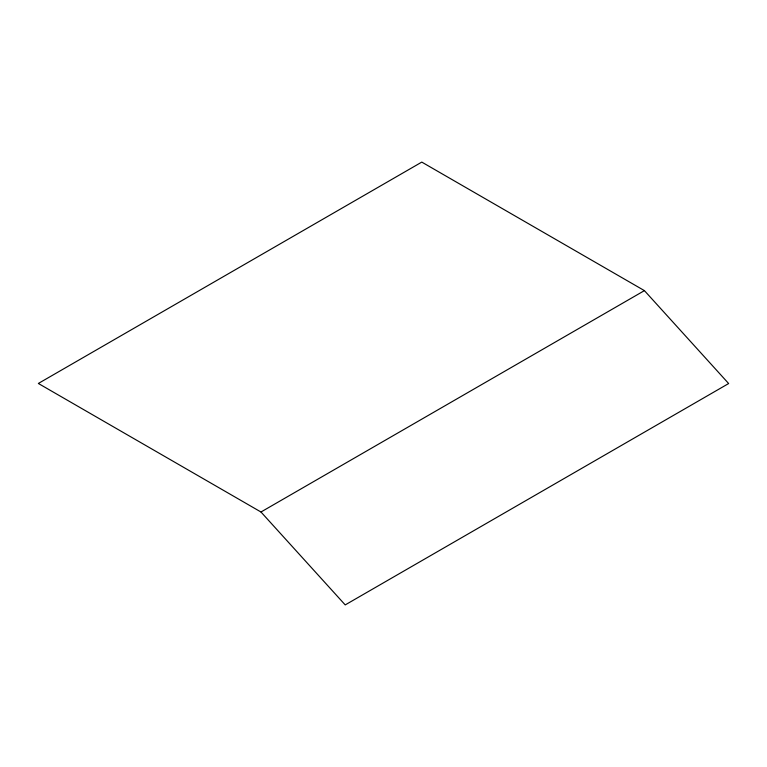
<?xml version="1.0" encoding="UTF-8"?>
<svg xmlns="http://www.w3.org/2000/svg" width="767" height="767" viewBox="0 0 767 767"><rect width="100%" height="100%" fill="white"/><g stroke="black" fill="none" stroke-linecap="round" stroke-linejoin="round"><path stroke-width="1.15" d="M260.972 512.001L644.414 290.626L728.65 383.538L345.217 604.904L260.972 512.001L38.35 383.462L421.783 162.096L644.414 290.626"/></g></svg>
